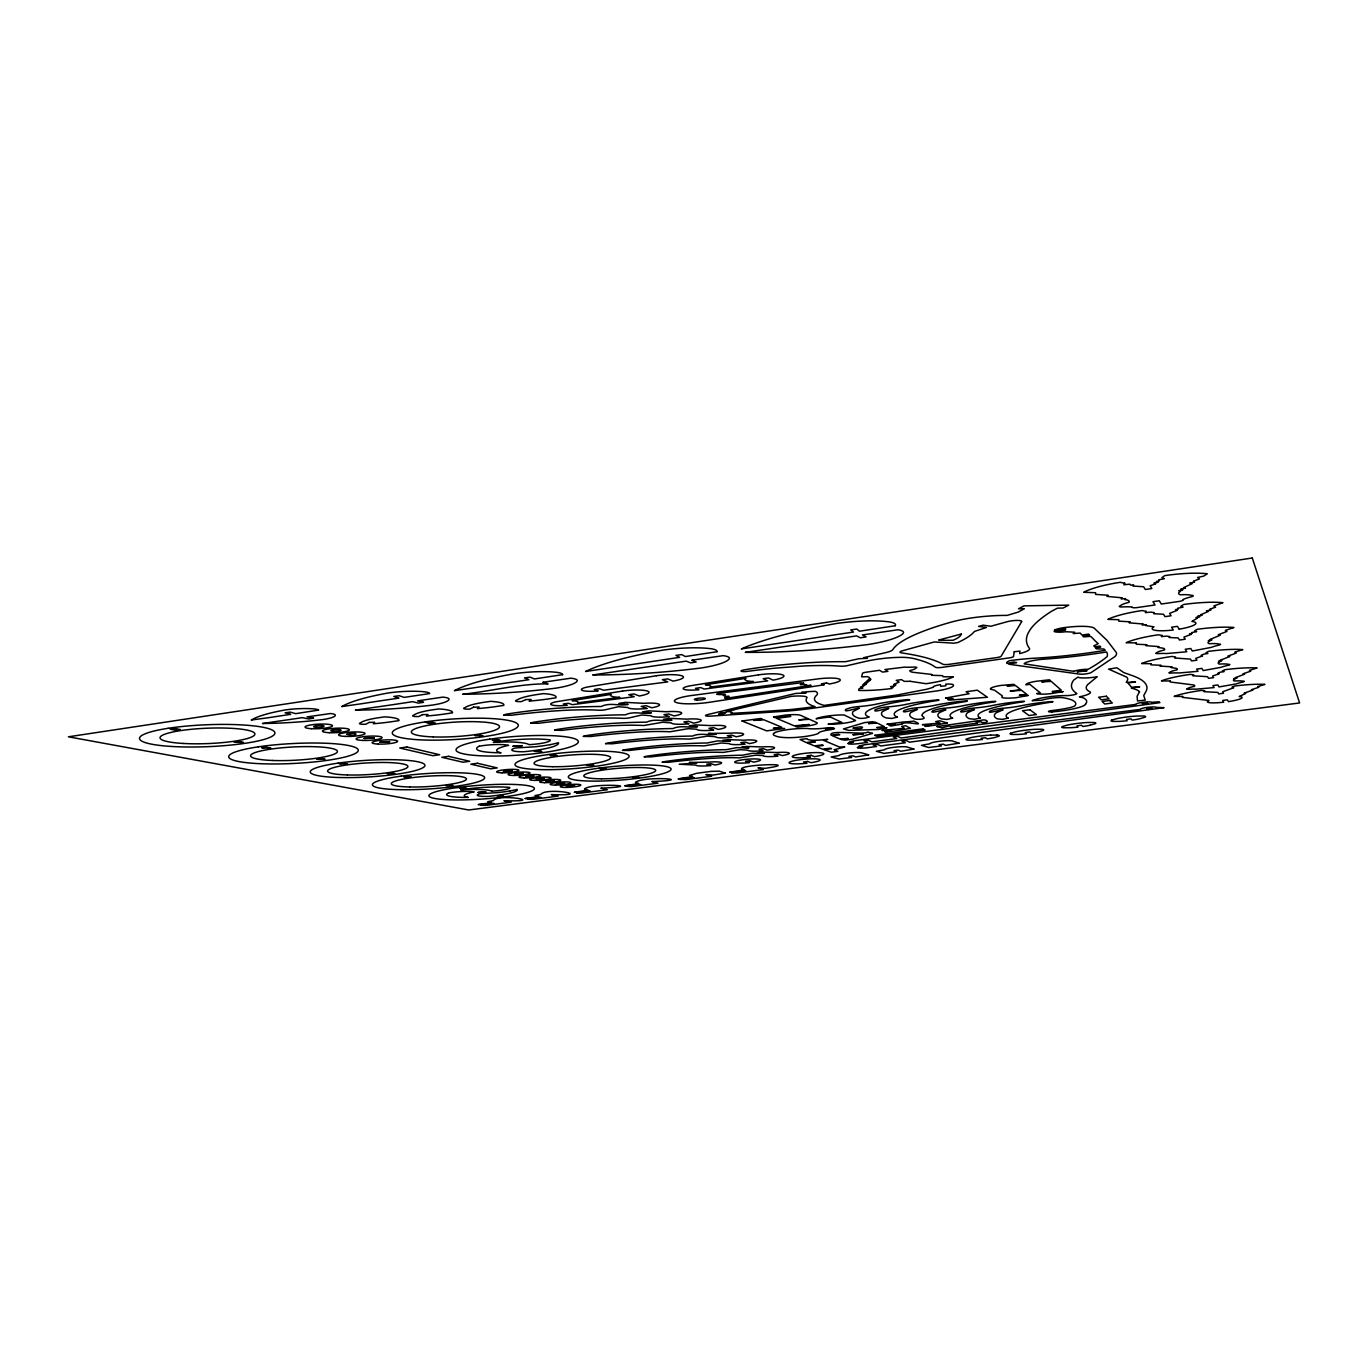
<?xml version="1.0" encoding="UTF-8"?>
<svg xmlns="http://www.w3.org/2000/svg" width="1368" height="1368" viewBox="0 0 1368 1368"><rect width="100%" height="100%" fill="white"/><g stroke="black" fill="none" stroke-linecap="round" stroke-linejoin="round"><path stroke-width="1.5" d="M1090.228 725.194L1095.358 723.655A10.978 1.522 -6.3 0 0 1093.904 722.475L1087.577 722.492A20.537 2.821 -6.3 0 0 1067.314 725.091L1062.184 726.63A10.961 1.505 -6.3 0 0 1063.774 727.793L1070.819 727.725A20.229 2.804 -6.3 0 0 1077.967 727.109L1077.061 725.827L1081.455 725.262L1082.943 726.476A20.281 2.804 -6.3 0 0 1090.245 725.194M990.637 735.095L997.033 735.061M967.108 700.895L965.534 700.929A47.316 7.268 -5.9 0 0 932.805 705.734A28.283 4.497 -5.8 0 1 916.492 707.82A9.781 1.522 -5.7 0 0 907.429 709.359A47.555 7.319 -5.9 0 0 903.991 710.591C899.973 714.301 916.184 708.675 917.415 709.394L910.866 712.471A96.444 14.723 -6.1 0 0 913.927 718.679C916.167 719.876 926.204 719.482 923.862 717.294A64.587 9.832 -6 0 1 922.22 715.173M967.125 700.912L966.082 701.493A61.406 9.354 -6 0 0 922.237 715.173M646.876 708.47L641.233 706.418L646.175 705.717L651.801 707.769A15.937 2.719 -4.4 0 0 659.034 704.178A15.937 2.719 -4.4 0 0 643.815 703.323L625.381 702.365L618.798 703.409L628.134 704.417C619.242 706.316 610.025 702.109 601.253 706.504A107.542 17.51 -4.1 0 0 505.886 714.25L503.578 715.156L511.598 715.242A121.153 19.443 -4 0 1 551.903 711.138L562.231 710.454A73.085 12.021 -4 0 1 572.098 710.043L576.184 709.924A64.57 10.653 -4 0 1 598.825 710.214A5.472 0.923 -4.2 0 0 605.887 709.633L618.336 706.709L627.895 707.512A15.937 2.719 -4.4 0 0 646.876 708.47M1179.148 629.177L1177.455 626.356L1171.538 627.194L1173.299 630.015A22.042 3.95 -7.3 0 1 1153.976 626.852L1145.392 625.467L1146.316 624.646L1142.246 624.954L1143.323 624.013L1129.181 622.833L1130.293 621.824L1118.785 621.158L1118.836 619.704L1107.875 619.379A45.999 8.499 -7.2 0 1 1141.989 610.556L1146.247 611.291L1145.375 612.642L1150.984 612.112L1154.387 612.693L1153.72 613.719L1163.518 614.249L1165.006 616.643L1171.076 615.771L1169.623 613.377L1177.267 610.299L1175.54 609.615L1178.258 609.085L1177.745 608.213L1183.098 607.17L1180.84 606.263L1183.611 604.502A46.444 8.567 -7.4 0 1 1222.941 602.689L1213.843 605.956L1215.536 607.17L1209.791 609.222L1210.885 609.974L1206.405 610.846L1208.508 611.41L1200.488 614.813L1202.147 615.241L1197.752 616.199L1199.736 616.712L1195.923 617.532L1197.633 617.977L1191.904 621.431A22.042 3.95 -7.3 0 1 1179.148 629.177M1085.542 704.281A29.395 4.361 -6.3 0 1 1051.975 711.924M448.789 792.841A35.38 4.651 -3.9 0 0 468.266 797.407A32.268 4.224 -4 0 1 474.166 791.901A16.57 2.172 -3.8 0 0 448.755 792.841M774.955 732.564A20.862 3.146 -5.2 0 1 807.274 728.477A17.168 2.616 -5.3 0 0 826.135 727.981A7.456 1.129 -5.3 0 1 833.078 727.793L825.212 728.887L834.497 728.392A7.456 1.129 -5.3 0 1 830.154 729.76A16.775 2.497 -5.3 0 0 818.526 733.299A20.691 3.095 -5.2 0 1 787.746 737.677A32.336 4.856 -5.2 0 1 776.186 736.206L774.801 735.659A32.404 4.891 -5.2 0 1 774.955 732.564M493.438 742.379A41.023 6.31 -3.9 0 1 550.158 739.883A19.306 3.01 -4 0 1 529.108 744.654A37.842 5.797 -3.8 0 0 493.438 742.379M997.05 735.061A10.756 1.488 -5.9 0 1 998.965 736.172L994.81 737.506A19.614 2.719 -5.9 0 1 987.269 738.857L985.353 737.728L981.078 738.275L982.446 739.49A19.579 2.702 -5.9 0 1 974.649 740.139L968.288 740.173A10.722 1.488 -5.9 0 1 966.218 739.096L970.852 737.626A20.093 2.77 -5.9 0 1 990.603 735.112M1051.958 711.941A5.848 0.855 -6.3 0 1 1049.786 710.847L1053.993 710.3A30.814 4.6 -6.3 0 0 1067.81 708.094A16.621 2.462 -6.3 0 0 1075.197 705.461A100.702 15.099 -6 0 0 1062.543 697.629A11.166 1.693 -6.4 0 0 1050.504 698.313A15.903 2.411 -6.4 0 0 1041.715 700.228L1032.139 700.69A22.316 3.403 -6.4 0 1 1067.314 695.611A6.857 1.06 -6.4 0 0 1074.29 694.688A6.857 1.06 -6.4 0 0 1076.667 693.388A276.627 42.254 -7.7 0 1 1073.709 680.084L1077.95 677.074A14.381 2.326 -6.6 0 0 1097.187 676.75L1087.919 684.393A116.673 17.972 -7.1 0 0 1089.971 691.798A24.624 3.779 -6.4 0 1 1079.42 696.842A55.182 8.311 -6.2 0 1 1084.55 698.535A113.356 17.049 -6 0 1 1085.422 704.281M530.699 723.125L538.428 723.279A117.528 18.348 -4.2 0 1 577.535 719.329L587.539 718.645A70.845 11.32 -4.2 0 1 597.064 718.234L601.014 718.132A62.586 10.038 -4.2 0 1 622.799 718.337A5.301 0.872 -4.4 0 0 629.656 717.79L641.849 714.985L650.997 715.738A15.441 2.548 -4.6 0 0 669.226 716.61L663.925 714.677L668.747 713.993L674.031 715.926A15.441 2.548 -4.6 0 0 681.23 712.523A15.441 2.548 -4.6 0 0 666.609 711.736L648.911 710.864L642.515 711.873L651.424 712.796C642.823 714.592 633.897 710.676 625.398 714.831A104.276 16.519 -4.2 0 0 532.99 722.355L530.767 723.022M478.338 804.606L494.276 803.529L480.51 805.171L485.606 805.444L511.136 802.178L503.92 800.725C549.833 802.076 498.089 793.115 493.352 800.605L487.709 801.716L491.762 802.589L478.407 804.538M741.593 768.765L744.551 769.825L729.623 772.202L745.953 770.988L731.179 772.732L736.942 773.005L763.395 769.586L758.026 767.79L765.122 768.337C804.504 762.609 742.414 764.284 741.593 768.765M868.919 716.969L865.431 718.08A5.592 0.872 -5.5 0 1 858.694 718.132L857.582 717.755A98.034 15.373 -5.9 0 1 853.222 711.394L859.412 708.265C857.941 707.341 842.585 713.395 845.732 709.479A48.393 7.644 -5.6 0 1 849.066 708.214A9.952 1.59 -5.5 0 1 858.181 706.64A28.814 4.685 -5.5 0 0 874.682 704.503A48.119 7.575 -5.7 0 1 907.702 699.612L909.754 699.715L908.386 700.177A62.432 9.747 -5.8 0 0 865.534 714.164A65.664 10.243 -5.8 0 0 867.62 716.336L868.919 716.969M901.871 724.082L890.859 726.015L888.926 725.245L895.373 724.39L886.874 724.219L903.154 722.03A25.325 3.848 -5.7 0 0 913.841 721.124C927.931 727.588 905.137 720.013 901.871 724.134M886.72 727.827L878.564 729.486L848.639 730.375L843.44 728.939L864.473 722.629L872.442 721.723L876.204 722.543L868.543 723.569L877.384 723.125L884.309 726.579L876.768 727.588L886.72 727.827M503.475 771.33L512.059 770.765L503.475 771.33M554.587 730.221L562.043 730.358A114.331 17.408 -4.3 0 1 600.107 726.528L609.803 725.861A68.879 10.739 -4.3 0 1 619.054 725.45L622.867 725.331A60.842 9.525 -4.3 0 1 643.918 725.502L662.539 722.27L671.329 722.885A15.014 2.411 -4.7 0 0 688.942 723.757L683.914 721.928L688.617 721.278L693.61 723.125A15.014 2.411 -4.7 0 0 700.792 719.859A15.014 2.411 -4.7 0 0 686.702 719.14L669.636 718.337L663.394 719.311L671.944 720.184C663.583 721.876 654.93 718.217 646.654 722.15A101.42 15.664 -4.3 0 0 556.861 729.486L554.673 730.119M910.079 681.298L926.05 683.709A40.527 6.96 -5.8 0 0 953.393 676.869L943.168 676.75L942.62 675.655L931.488 675.262L932.07 674.458L912.644 672.252A20.075 3.523 -5.9 0 1 909.857 670.559A16.057 2.839 -5.8 0 0 916.081 668.011L916.816 667.396L914.576 667.02A21.067 3.779 -5.9 0 1 904.522 667.139L884.942 669.533L887.9 671.346L882.548 672.098L879.556 670.303L866.525 672.15A5.523 0.975 -5.6 0 0 862.421 673.449L861.669 676.818A15.954 2.821 -5.6 0 0 866.936 676.647A19.768 3.454 -5.5 0 1 869.706 678.323L868.936 679.041L870.989 679.366L867.893 680.033L870.236 680.392L866.696 681.161L868.663 681.469L865.568 682.222L867.534 682.529L864.576 683.179L866.457 683.453L863.618 684.068L866.098 684.445L862.507 685.129L864.149 685.642L860.335 687.181L862.9 687.984L859.019 688.822L858.659 690.413A40.27 6.891 -5.7 0 0 891.782 688.48L893.184 687.249L890.534 686.668L894.775 685.864L893.766 685.265L895.937 684.855L893.903 684.393L899.084 682.102L896.211 680.358L901.426 679.622L904.282 681.367L910.079 681.298M513.017 746.278L522.319 745.68L513.068 746.21M1136.363 642.943L1136.261 644.208L1146.948 644.738L1145.871 645.645L1159.004 646.602L1157.978 647.44L1162.971 648.176A20.298 3.437 -7 0 1 1164.356 650.005A16.108 2.685 -7.1 0 0 1156.815 652.639L1155.738 653.34L1157.533 653.63A20.537 3.403 -7 0 1 1166.801 653.545L1186.791 651.766L1185.235 649.27L1190.793 648.5L1192.297 651.014L1211.313 647.372A20.947 3.454 -7.4 0 1 1219.367 645.046L1220.564 644.328L1218.837 644.003A16.245 2.702 -7.3 0 0 1209.363 643.729A20.742 3.488 -7.4 0 1 1208.474 641.831L1209.91 641.028L1208.32 640.634L1211.911 639.899L1210.064 639.454L1220.239 635.197L1218.29 634.718L1226.925 631.452L1225.369 630.391L1233.936 627.502A43.485 7.49 -7.3 0 0 1197.256 629.28L1194.606 630.836L1196.692 631.623L1191.682 632.563L1192.126 633.333L1189.562 633.811L1191.152 634.393L1183.936 637.129L1185.201 639.215L1179.507 640.019L1178.207 637.933L1169.093 637.505L1169.76 636.599L1166.613 636.103L1161.381 636.616L1162.236 635.419L1158.303 634.803A43.075 7.438 -7.1 0 0 1126.172 642.704L1136.363 642.943M562.641 674.663L534.392 678.938L530.014 677.143L524.474 677.912L528.903 679.708L454.381 690.669A142.511 25.564 -4.1 0 1 456.912 689.386A117.101 21.101 -4 0 1 460.349 687.847A142.511 25.564 -4.1 0 1 514.864 673.603A39.125 7.319 -3.8 0 1 555.1 672.167A20.896 3.933 -3.8 0 1 562.641 674.663M514.864 773.997L523.328 773.433L514.915 773.946M584.546 789.097L588.189 790.088L574.235 792.311L590.292 791.114L576.133 792.79L581.041 793.098L607.375 789.746L600.826 788.173C651.39 785.916 589.676 782.616 584.546 789.097M1014.252 651.732L1013.483 656.537A5.643 0.992 -6.4 0 1 1008.917 657.94L942.21 667.362A5.643 0.992 -6 0 1 935.507 667.293L934.361 666.49A212.98 36.919 -4.9 0 0 912.73 658.333A39.518 7.114 -5.7 0 0 904.18 657.358A33.67 6.071 -5.7 0 0 865.431 661.462L847.715 665.549A5.831 1.06 -5.5 0 1 840.191 666.165A68.537 12.175 -5.2 0 0 817.739 665.549L813.567 665.635A77.531 13.714 -5.2 0 0 803.358 666.011L776.049 668.097A128.318 22.144 -5.1 0 0 748.997 671.158L747.167 671.414A5.096 0.941 -5 0 1 741.251 671.295A5.096 0.941 -5 0 1 743.987 669.91A114.04 19.973 -5.2 0 1 845.475 661.702L858.882 658.743L867.295 658.333L863.618 657.683L885.438 652.69A17.579 3.3 -5.7 0 0 892.808 649.663A181.978 33.294 -6.8 0 1 948.434 622.902L950.093 622.423A49.368 9.542 -6.4 0 1 968.099 618.456L972.255 617.823A52.668 10.157 -6.4 0 1 1007.087 615.412L1018.1 612.146L1024.393 608.709L1018.51 608.794L1024.016 605.87L1068.75 605.135L1063.141 608.042L1057.464 608.144L1051.958 611.034A411.084 71.649 -8.5 0 0 1030.087 629.793L1028.103 633.196A411.084 71.649 -8.5 0 0 1029.386 648.278A26.043 4.668 -6.4 0 1 1019.656 653.613L1019.947 651.134L1014.252 651.732M897.322 717.123L891.714 718.456L886.105 717.909A97.316 15.082 -6 0 1 882.411 711.599L888.79 708.504C887.37 707.615 871.826 713.566 875.229 709.701A48.017 7.49 -5.8 0 1 878.632 708.453A9.884 1.556 -5.6 0 1 887.712 706.897A28.574 4.6 -5.7 0 0 904.145 704.776A47.76 7.438 -5.8 0 1 937.063 699.937L939.064 700.04L937.661 700.484A61.97 9.576 -5.9 0 0 894.262 714.352A65.185 10.055 -5.9 0 0 896.108 716.507L897.322 717.123M525.671 776.528L534.016 775.964L525.722 776.46M1151.104 663.719L1150.95 664.848L1160.936 665.258L1159.893 666.062L1172.154 666.849L1171.162 667.601L1175.813 668.234A19.101 3.027 -6.9 0 1 1177.044 669.841A15.151 2.377 -7 0 0 1169.879 672.201L1168.853 672.834L1170.512 673.09A19.34 3.01 -6.9 0 1 1179.216 672.971L1198.026 671.312L1196.641 669.089L1201.856 668.388L1203.207 670.594L1221.145 667.293A19.716 3.044 -7.2 0 1 1228.755 665.19L1229.883 664.54L1228.276 664.267A15.27 2.394 -7.2 0 0 1219.401 664.079A19.494 3.078 -7.3 0 1 1218.631 662.403L1220 661.667L1218.512 661.342L1221.898 660.676L1220.188 660.282L1229.815 656.486L1228.002 656.059L1236.159 653.135L1234.74 652.211L1242.811 649.612A40.835 6.583 -7.2 0 0 1208.474 651.373L1205.96 652.758L1207.893 653.442L1203.173 654.297L1201.155 655.409L1202.626 655.905L1195.786 658.35L1196.915 660.197L1191.562 660.932L1190.417 659.102L1174.719 658.008L1175.557 656.965L1171.897 656.435A40.476 6.532 -7.1 0 0 1141.579 663.566L1151.104 663.719M913.91 749.083L900.708 751.271L898.212 750.109L894.056 750.656L896.587 751.801L883.95 753.358L876.341 751.271L884.532 749.801A11.816 1.624 -5.6 0 1 893.475 747.356A11.816 1.624 -5.6 0 1 906.727 746.911L913.91 749.083M803.529 683.162L803.546 683.624A8.892 1.556 -5.2 0 1 800.212 684.496L800.844 684.718A11.44 1.984 -5.2 0 1 805.017 684.53A18.468 3.232 -5.4 0 0 806.761 684.923A7.438 1.3 -5.2 0 1 805.29 685.676L806.145 685.83A13.663 2.36 -5.3 0 1 811.07 685.351L725.861 698.364A6.755 1.163 -4.9 0 1 724.561 698.056A25.53 4.378 -4.7 0 0 725.16 697.423A11.474 1.966 -4.9 0 1 729.144 696.586L728.853 696.209A6.019 1.043 -4.9 0 1 724.954 696.244A25.53 4.378 -4.7 0 0 723.262 695.371A16.296 2.804 -4.9 0 1 725.433 694.602L724.459 694.346A10.79 1.881 -4.8 0 1 719.448 694.602A25.53 4.378 -4.7 0 0 716.678 694.328A17.134 2.975 -4.9 0 1 718.234 693.371L800.434 682.854A9.422 1.642 -5.2 0 1 803.529 683.162M725.331 773.074L713.155 775.058L705.888 774.562L711.651 776.272L686.035 779.589L679.759 779.384L694.328 777.657L678.083 778.871L692.687 776.545L689.523 775.468L696.705 773.296L710.915 771.381L719.226 771.159L725.331 773.125M346.737 734.394C358.536 737.266 359.51 730.649 346.737 734.394M583.384 736.411L590.566 736.531A111.287 16.553 -4.4 0 1 627.638 732.803L637.061 732.171A67.015 10.192 -4.4 0 1 646.021 731.76L649.732 731.641A59.183 9.029 -4.4 0 1 670.046 731.777L688.292 728.665L696.722 729.229A14.603 2.291 -4.8 0 0 713.686 730.033L708.966 728.289L713.566 727.673L718.251 729.4A14.603 2.291 -4.8 0 0 725.433 726.288A14.603 2.291 -4.8 0 0 711.873 725.621L695.457 724.903L689.335 725.827L697.543 726.647C689.404 728.255 681.007 724.835 672.953 728.563A98.684 14.877 -4.4 0 0 585.641 735.71L583.384 736.411M536.205 778.99L544.447 778.426L536.341 778.871M742.003 720.987L766.678 730.871L784.685 728.477L773.313 728.323L781.709 727.178L763.908 719.824L753.768 720.389L762.404 719.209L760.642 718.508L742.003 720.987M525.158 798.536L541.181 797.476L527.227 799.117L532.22 799.408L558.144 796.108L551.253 794.603C596.91 796.056 546.106 786.72 540.788 794.449L535.008 795.577L538.855 796.484L525.244 798.467M937.08 726.613L942.056 727.81L949.306 725.895L950.709 726.682L977.521 723.142L976.205 722.338L980.822 721.723L982.139 722.543C991.116 723.245 986.653 718.491 981.147 720.303L937.148 726.545M1170.375 680.99L1170.187 681.999L1193.358 684.923A18.075 2.702 -6.9 0 1 1194.435 686.36A14.347 2.12 -7 0 0 1187.578 688.514L1186.569 689.079L1188.125 689.318A18.314 2.685 -6.9 0 1 1196.316 689.164L1214.1 687.591L1212.903 685.607L1217.845 684.958L1219.008 686.941L1236.176 683.932A18.656 2.719 -7.2 0 1 1243.29 681.982L1244.35 681.332L1242.879 681.161A14.449 2.138 -7.1 0 0 1234.534 681.007A18.434 2.736 -7.2 0 1 1233.885 679.52L1235.201 678.87L1233.816 678.579L1237.031 677.964L1235.441 677.622L1244.658 674.185L1242.965 673.808L1250.762 671.158L1249.463 670.354L1257.158 667.994A38.578 5.848 -7.1 0 0 1224.839 669.721L1222.428 670.953L1224.189 671.551L1219.726 672.338L1217.794 673.347L1219.145 673.791L1212.612 675.997L1213.57 677.639L1208.508 678.323L1207.516 676.681L1192.845 675.792L1193.683 674.834L1190.28 674.39A38.253 5.814 -7 0 0 1161.449 680.888L1170.375 680.99M546.071 781.282L554.211 780.735L546.208 781.179M364.144 738.464L374.182 737.985L364.144 738.464M1065.586 629.058L1065.33 630.221L1054.13 631.4A11.543 2.138 -6.8 0 0 1065.757 631.76A67.203 12.141 -6.5 0 1 1074.684 632.273L1073.23 633.555L1080.173 633.076L1081.951 635.06L1088.671 634.085L1089.526 635.06L1082.806 636.034L1083.593 636.889L1090.621 636.359A679.981 116.537 -3.4 0 1 1094.879 640.617L1098.196 643.644L1093.802 645.867L1094.691 646.842L1099.975 646.106L1100.761 647.013L1095.494 647.748L1096.469 648.859L1103.942 648.996L1105.258 650.296A118.588 21.734 -6.8 0 1 1035.285 658.162A53.968 9.166 -6.4 0 0 1009.755 660.659A20.298 3.523 -6.4 0 0 1007.002 663.463L1013.842 662.026L1016.595 662.574L1008.78 664.215L1079.694 674.15A6.532 1.06 -6.6 0 0 1085.901 673.894A6.532 1.06 -6.6 0 0 1091.083 672.594L1114.852 656.64A79.002 13.56 -6.5 0 0 1115.741 651.766L1106.9 640.224L1093.973 627.98A27.651 5.096 -6.8 0 0 1062.184 627.929A11.543 2.138 -6.8 0 0 1054.369 630.255L1065.586 629.058M605.545 743.679L612.454 743.782A108.123 15.646 -4.5 0 1 648.483 740.173L657.615 739.541A65.066 9.627 -4.5 0 1 666.284 739.148L669.858 739.028A57.473 8.533 -4.5 0 1 689.472 739.113L707.273 736.121L715.396 736.719A14.176 2.155 -4.9 0 0 731.709 737.369L727.263 735.727L731.743 735.129L736.172 736.771A14.176 2.155 -4.9 0 0 743.269 733.795A14.176 2.155 -4.9 0 0 730.221 733.197L708.453 733.436L716.319 734.188C708.419 735.727 700.279 732.53 692.464 736.069A95.845 14.056 -4.5 0 0 607.768 743.012L605.631 743.594M872.476 733.385L852.11 739.318L844.979 740.139L840.892 739.438L848.177 738.481L839.696 738.908L832.36 735.727L839.747 734.736L838.516 734.206L831.111 735.18C827.691 729.315 865.876 735.351 867.517 731.983L872.476 733.385M556.537 783.727L564.574 783.197L556.537 783.727M1182.602 696.449L1182.38 697.355L1209.004 700.467A17.476 2.445 -7 0 0 1223.727 702.212L1222.667 700.45L1227.352 699.835L1228.396 701.613A17.476 2.445 -7 0 0 1239.151 696.534L1245.701 693.439L1244.213 693.149L1253.02 690.002L1251.429 689.694L1258.851 687.266L1257.637 686.548L1264.973 684.393A36.594 5.25 -7.1 0 0 1234.415 686.069L1232.089 687.198L1233.748 687.728L1222.667 691.78L1223.539 693.251L1218.734 693.901L1217.845 692.413L1204.011 691.678L1204.832 690.806L1201.634 690.413A36.303 5.215 -6.9 0 0 1174.189 696.398L1182.602 696.449M945.579 698.039L953.154 698.689L947.648 699.441L949.7 700.108L987.422 697.27L977.299 690.19L966.133 691.729L969.108 693.73L945.579 698.039M379.979 742.174L389.846 741.695L380.03 742.089M773.587 716.986L775.211 717.773L789.319 715.84L790.772 716.473L776.682 718.405L794.141 725.809L809.206 724.544L795.526 726.391L797.134 727.058L809.069 725.741A13.783 2.12 -5.2 0 0 816.867 722.612L809.463 719.294L798.758 719.961L808.095 718.679L800.451 715.276A14.159 2.257 -5.2 0 0 784.753 715.19L773.587 716.986M566.609 786.087L574.543 785.557L566.609 786.087M635.521 782.479L638.924 783.522L624.663 785.779L640.805 784.582L626.459 786.292L631.246 786.617L658.008 783.197L651.835 781.556C700.946 779.64 642.191 775.639 635.521 782.479M959.071 743.149L945.579 745.372L943.304 744.175L939.098 744.722L941.406 745.919L928.615 747.492L921.399 745.321L929.778 743.833A11.936 1.642 -5.8 0 1 939.064 741.336A11.936 1.642 -5.8 0 1 952.299 740.909L959.053 743.2M952.573 718.149L946.913 719.448L941.611 718.918A95.743 14.432 -6.2 0 1 939.166 712.762L945.869 709.718C944.758 708.983 928.342 714.592 932.583 710.898A47.213 7.182 -6 0 1 936.071 709.684A9.696 1.488 -5.9 0 1 945.117 708.179A28.061 4.412 -5.9 0 0 961.345 706.093A46.957 7.131 -6.1 0 1 993.938 701.339L995.853 701.442L994.433 701.887A60.961 9.166 -6.1 0 0 950.11 715.447A64.125 9.627 -6.2 0 0 951.512 717.55L952.573 718.149M622.508 750.399L629.194 750.485A105.302 14.86 -4.6 0 1 664.267 746.996L673.141 746.381A63.338 9.131 -4.6 0 1 681.572 745.97L685.043 745.851A55.934 8.088 -4.6 0 1 704.024 745.902L721.432 743.012L729.281 743.576A13.783 2.035 -4.9 0 0 745.064 744.158L740.823 742.619L745.184 742.037L749.408 743.576A13.783 2.035 -4.9 0 0 756.418 740.738A13.783 2.035 -4.9 0 0 743.799 740.191L727.776 739.643L722.68 740.464L730.273 741.165L717.379 740.926L707.085 742.995A93.315 13.338 -4.6 0 0 624.697 749.767L622.508 750.399M882.189 730.426L891.047 730.888L884.737 731.726L885.626 732.154L901.478 730.05A24.145 3.505 -5.7 0 1 910.387 728.375L905.736 725.741L901.666 726.391L904.334 728.255L882.24 730.375M644.242 756.863L650.689 756.914A102.412 14.073 -4.7 0 1 684.804 753.546L693.422 752.93A61.56 8.636 -4.7 0 1 701.579 752.537L704.93 752.417A54.378 7.661 -4.7 0 1 723.279 752.417L740.276 749.664L747.834 750.177A13.406 1.932 -5 0 0 763.053 750.69L759.035 749.236L763.293 748.672L767.277 750.143A13.406 1.932 -5 0 0 774.237 747.424A13.406 1.932 -5 0 0 762.061 746.928L746.62 746.432L741.644 747.236L748.946 747.886L736.497 747.663L726.425 749.664A90.733 12.62 -4.7 0 0 646.397 756.247L644.328 756.778M980.309 717.961L974.615 719.26L969.433 718.713A95.213 14.193 -6.4 0 1 967.604 712.608L974.495 709.599C973.144 708.829 957.258 714.438 961.294 710.761A46.922 7.062 -6.1 0 1 964.85 709.564A9.644 1.471 -6 0 1 973.896 708.06A27.89 4.326 -6 0 0 990.056 705.991A46.683 7.011 -6.2 0 1 1022.563 701.288L1024.444 701.391L1022.99 701.818A60.62 9.012 -6.3 0 0 978.12 715.276A63.749 9.473 -6.3 0 0 979.317 717.362L980.309 717.961M947.169 722.92L946.365 723.176A24.367 3.54 -5.9 0 0 937.285 724.869L925.52 726.425L924.7 725.981L931.095 725.143L922.34 724.647L940.09 723.039L935.712 721.569L939.833 720.816L947.152 722.954M961.362 634.034L961.003 634.872A57.49 11.03 -5.9 0 1 953.205 640.207A37.432 7.165 -6.3 0 1 942.757 640.224L938.687 640.036L961.362 634.034M662.3 762.232L668.559 762.284A100.035 13.441 -4.8 0 1 701.852 758.984L710.266 758.385A60.106 8.242 -4.8 0 1 718.2 757.992L721.466 757.872A53.078 7.302 -4.8 0 1 739.284 757.855L755.94 755.17L763.241 755.581A13.082 1.83 -5.1 0 0 778.016 756.128L774.185 754.743L778.341 754.196L782.154 755.581A13.082 1.83 -5.1 0 0 789.045 752.981A13.082 1.83 -5.1 0 0 777.246 752.537L762.284 752.075L757.41 752.862L764.456 753.46L752.366 753.289L742.482 755.204A88.595 12.038 -4.8 0 0 664.421 761.634L662.3 762.232M1139.476 691.78L1137.099 696.295L1137.509 700.98L1145.238 700.091L1143.734 695.543L1145.871 691.661A268.641 41.553 -5.6 0 0 1132.191 675.57L1123.795 672.594L1116.921 667.806L1108.559 669.106L1126.702 677.143A90.596 14.364 -6.3 0 1 1127.112 680.871L1126.257 682.393L1135.474 681.948L1127.83 682.991L1131.575 687.215L1139.715 686.907L1131.285 688.036L1134.26 688.976A86.492 13.047 -6.3 0 1 1139.476 691.78M1028.035 695.44L1016.612 697.629A14.364 2.257 -6.2 0 1 1002.009 697.458A8.824 1.385 -6.2 0 1 1002.094 696.859A32.524 5.13 -6 0 0 1002.265 695.833L994.656 690.276A33.037 5.301 -6 0 0 992.074 689.575A9.063 1.471 -6.2 0 1 990.569 689.164A14.774 2.394 -6.2 0 1 1000.521 685.488L1013.859 684.342L1014.646 684.872L1007.07 685.915L1015.586 685.59L1020.733 689.626L1010.165 691.079L1021.64 690.344L1026.633 694.243L1019.28 695.235L1028.035 695.44M717.003 651.715L685.385 656.537L681.691 654.588L675.929 655.392L679.639 657.341L585.572 671.517A165.511 30.387 -4.9 0 1 590.053 669.431A136.407 25.223 -4.8 0 1 594.618 667.533A165.99 30.472 -4.9 0 1 663.087 650.091A45.828 8.875 -4.6 0 1 709.65 648.552A24.504 4.788 -4.7 0 1 717.003 651.715M1008.113 718.097L1002.385 719.38L997.357 718.85A94.58 13.902 -6.5 0 1 996.126 712.796L1003.171 709.821C1002.009 709.051 985.678 714.609 990.09 710.984A46.597 6.925 -6.2 0 1 993.698 709.77A9.576 1.436 -6.1 0 1 1002.727 708.282A27.685 4.241 -6.2 0 0 1018.801 706.247A46.375 6.874 -6.3 0 1 1051.188 701.579L1053.018 701.647L1051.564 702.109A60.209 8.841 -6.4 0 0 1006.215 715.447A63.338 9.285 -6.4 0 0 1007.19 717.499L1008.113 718.097M834.309 749.698L837.9 751.357L831.385 752.212L823.844 749.681L831.539 748.672L830.342 748.193L822.647 749.202L815.773 746.415L823.262 745.44L822.031 744.927L814.524 745.919L807.462 743.063L815.362 742.02L814.097 741.507L806.197 742.55L800.058 739.524L806.915 738.617C809.206 742.927 838.481 737.147 823.536 740.327L839.2 746.928L844.74 747.048L834.309 749.698M1124.735 583.213L1123.88 584.769L1129.9 584.17L1130.566 585.179L1133.627 584.871L1132.96 586.051L1143.597 586.735L1145.324 589.505L1151.839 588.531L1150.146 585.76L1155.669 583.88L1153.925 583.144L1158.234 582.272L1156.336 581.468L1159.243 580.887L1158.662 579.861L1164.39 578.698L1161.894 577.621L1164.801 575.603A49.915 9.935 -7.6 0 1 1207.277 573.79L1203.772 576.082L1197.564 577.501L1199.462 578.903L1193.341 581.246L1194.555 582.135L1189.75 583.093L1192.058 583.76L1183.559 587.624L1185.389 588.137L1180.669 589.198L1182.841 589.813L1178.754 590.737L1180.635 591.25L1179.062 592.293A23.752 4.6 -7.7 0 0 1180.259 594.789A18.553 3.557 -7.5 0 1 1191.237 595.285A5.079 0.975 -7.6 0 1 1191.938 596.653A23.923 4.531 -7.6 0 0 1182.875 599.577A5.404 1.026 -7.5 0 1 1179.746 601.339L1161.295 604.04L1159.277 600.757L1152.967 601.681L1155.02 604.964L1136.705 607.649A5.335 1.026 -7.3 0 1 1132.157 606.999A23.393 4.463 -7.1 0 0 1121.452 606.982A4.993 0.958 -7.2 0 1 1120.512 605.665A18.383 3.54 -7.3 0 1 1128.925 602.347A23.188 4.514 -7.1 0 0 1127.112 599.954L1124.65 599.526L1125.608 598.586L1121.23 598.928L1122.324 597.833L1106.986 596.397L1108.131 595.234L1095.631 594.396L1095.597 592.72L1083.713 592.276A49.385 9.85 -7.3 0 1 1120.084 582.323L1124.735 583.213M1062.919 691.678L1050.949 693.627A14.449 2.257 -6.4 0 1 1036.653 693.525L1040.449 693.012L1029.813 684.325L1025.915 684.872A14.86 2.394 -6.4 0 1 1036.294 681.264L1049.376 679.811L1050.402 680.648L1041.646 681.845L1051.257 681.401L1061.277 690.19L1052.18 691.421L1053.001 692.122L1062.919 691.678M1021.64 621.671L1001.12 656.264A5.66 1.009 -6.3 0 1 996.605 657.615L949.546 664.284A5.694 1.009 -6.1 0 1 942.86 664.232A242.991 41.946 -4.8 0 0 901.649 652.895A8.311 1.539 -5.9 0 1 903.41 650.518L934.241 641.968L939.765 642.293A607.546 91.177 -4.1 0 1 953.462 643.199L957.583 642.652A162.501 31.772 -5.4 0 0 974.426 631.452L986.431 627.467L978.565 626.407L983.096 625.176L990.894 626.236L1007.327 621.671A8.926 1.727 -6.5 0 1 1017.193 620.422A8.926 1.727 -6.5 0 1 1021.64 621.671M868.663 754.845L855.701 756.949L852.999 755.82L848.912 756.35L851.648 757.479L839.165 759.018L831.145 757L839.165 755.546A11.731 1.607 -5.4 0 1 847.784 753.152A11.731 1.607 -5.4 0 1 861.071 752.708L868.663 754.845M478.082 792.448L486.067 791.969L478.167 792.397M899.973 694.465L899.87 694.619A1020.391 271.497 -4.2 0 1 877.333 697.8L824.254 705.392A104.19 17.288 -5.8 0 1 816.457 695.406A52.343 8.875 -5.1 0 0 815.533 691.353A19.238 3.249 -5.3 0 0 801.631 692.396L806.094 693.046L795.817 693.405L707.153 714.712A6.259 1.026 -4.8 0 0 705.803 715.857A6.259 1.026 -4.8 0 0 710.813 716.131L787.062 711.104A74.966 12.603 -5.2 0 0 811.925 708.367L937.49 690.823A24.214 4.019 -5.9 0 0 952.778 684.496A10.055 1.676 -5.9 0 0 945.767 684.137L945.921 685.761L940.705 686.308L940.517 684.667A10.055 1.676 -5.9 0 0 933.369 687.198A61.594 10.431 -5.7 0 1 926.649 689.25L899.973 694.465M848.074 743.44L848.057 743.474A7.934 1.129 -5.4 0 0 858.488 743.611L867.568 742.414L864.012 740.806L868.321 740.242L871.861 741.849L896.724 738.566L893.338 736.942L897.699 736.377L901.05 738.002L1159.876 702.656L1159.072 701.767L1151.668 702.314A7.934 1.146 -6.7 0 0 1142.913 702.297A7.934 1.146 -6.7 0 0 1136.021 704.383L856.556 740.43A8.841 1.265 -5.4 0 0 850.674 741.73L849.049 742.482L853.461 742.174L848.074 743.44M857.497 747.526L857.462 747.561A7.798 1.094 -5.4 0 0 867.688 747.68L876.631 746.5L873.194 744.962L877.435 744.397L880.838 745.953L905.308 742.756L902.042 741.182L906.317 740.618L909.566 742.191L1164.065 707.666L1156.011 707.359A7.798 1.111 -6.7 0 0 1147.427 707.359A7.798 1.111 -6.7 0 0 1140.638 709.359L865.893 744.602A8.687 1.214 -5.5 0 0 860.079 745.868L858.471 746.586L862.798 746.295L857.497 747.526M853.204 728.101C863.105 730.7 867.928 724.407 853.204 728.101M853.102 734.736L863.122 734L853.102 734.736M369.155 722.407L365.803 724.253A6.19 1.043 -3 0 1 360.212 723.997A6.19 1.043 -3 0 1 360.519 722.903A36.987 6.207 -3.2 0 1 380.595 717.448L384.511 716.866A29.361 4.942 -3.1 0 1 398.96 720.628L395.113 721.192A57.097 9.815 -3 0 1 373.327 723.74L374.627 722.253L369.155 722.407M895.185 625.757L859.497 631.212L856.83 629.041L850.759 629.896L853.461 632.05L741.319 648.928A188.476 35.038 -5.9 0 1 747.253 646.414A154.875 29.104 -5.7 0 1 753.152 644.157A188.476 35.038 -5.9 0 1 836.891 623.415A52.258 10.363 -5.6 0 1 888.79 621.841A27.993 5.592 -5.7 0 1 895.185 625.757M422.507 714.626L418.882 716.524A6.224 1.06 -3.3 0 1 413.358 716.251A6.224 1.06 -3.3 0 1 413.837 715.122A37.141 6.344 -3.4 0 1 434.682 709.53L438.649 708.949A29.48 5.062 -3.3 0 1 452.449 712.848L448.533 713.429A57.319 10.055 -3.2 0 1 426.457 716.011L427.979 714.489L422.507 714.626M473.636 707.171L469.737 709.12A6.259 1.094 -3.5 0 1 464.282 708.829A6.259 1.094 -3.5 0 1 464.932 707.666A37.312 6.481 -3.7 0 1 486.512 701.938L490.548 701.356A29.617 5.164 -3.5 0 1 503.715 705.409L499.73 705.991A57.576 10.26 -3.5 0 1 477.364 708.607L479.108 707.034L473.636 707.171M525.654 699.595L521.482 701.596A6.276 1.111 -3.8 0 1 516.095 701.288A6.276 1.111 -3.8 0 1 516.899 700.091A37.517 6.618 -3.9 0 1 539.249 694.226L543.37 693.627A29.754 5.267 -3.8 0 1 555.853 697.834L551.8 698.415A57.883 10.482 -3.8 0 1 529.142 701.083L531.109 699.458L525.654 699.595M251.387 719.995L269.393 717.584A387.657 57.559 -3.8 0 1 290.683 714.37L285.074 712.831L290.221 712.112L295.744 713.651L318.693 710.077A13.817 2.411 -2.7 0 0 312.639 708.795A25.941 4.48 -2.6 0 0 285.827 709.855A95.743 16.211 -2.9 0 0 254.038 718.542L251.387 719.995M720.833 712.762L718.593 714.233L723.45 714.062L725.707 712.591L720.833 712.762M341.88 706.555L361.614 703.733A471.037 69.358 -4.3 0 1 398.909 698.125L393.813 696.466L399.148 695.731L404.193 697.389L429.723 693.559A17.425 3.163 -3.1 0 0 422.592 691.609A32.678 5.882 -3.1 0 0 388.803 692.892A119.751 20.913 -3.4 0 0 346.241 704.281L343.71 705.512A119.751 20.913 -3.4 0 0 341.88 706.555M1010.61 733.248L1010.422 733.351A10.824 1.488 -6.1 0 0 1012.235 734.479L1018.596 734.445A19.768 2.736 -6.1 0 0 1026.428 733.778L1025.282 732.547L1029.608 731.983L1031.318 733.163A19.819 2.753 -6.1 0 0 1039.047 731.777L1043.322 730.409A10.858 1.505 -6.1 0 0 1041.646 729.264L1035.268 729.281A20.281 2.787 -6.1 0 0 1015.312 731.863L1010.61 733.248M1111.808 720.098L1111.568 720.218A11.081 1.522 -6.5 0 0 1112.954 721.415L1119.212 721.398A20.229 2.804 -6.5 0 0 1127.146 720.731L1126.48 719.414L1130.943 718.833L1132.191 720.098A20.52 2.839 -6.5 0 0 1139.664 718.798L1145.016 717.225A11.115 1.539 -6.5 0 0 1143.785 715.994L1136.757 716.045A20.879 2.873 -6.5 0 0 1116.904 718.645L1111.808 720.098M1079.523 670.918L1077.163 671.962L1087.098 670.679L1079.523 670.918M747.133 652.091L745.269 652.365A214.742 45.777 -5.6 0 0 755.991 652.348A171.496 35.842 -5.5 0 0 765.806 652.211A214.742 45.777 -5.6 0 0 867.568 644.584A51.71 10.157 -5.6 0 0 902.897 633.692A27.411 5.369 -5.8 0 0 898.024 629.759L862.421 634.957L866.132 636.889L860.335 637.813L856.607 635.881L747.133 652.091M733.932 709.753L726.032 711.616A9.234 1.505 -4.8 0 1 730.888 713.395A593.763 129.55 -5.6 0 0 791.2 709.479A184.184 32.849 -5.1 0 0 815.071 706.64A115.938 19.22 -5.8 0 1 807.069 697.543A15.527 2.599 -5.2 0 0 791.388 696.329L733.932 709.753M696.603 763.019L679.229 764.233L695.885 765.054A12.91 1.796 -4.8 0 0 710.915 765.533L706.726 764.216L710.779 763.686L714.951 765.003A12.91 1.796 -4.8 0 0 721.21 762.472A12.91 1.796 -4.8 0 0 708.812 762.13L689.352 762.472L696.603 763.019M550.056 744.654L546.687 745.252A38.218 5.951 -3.9 0 1 535.418 746.74L515.257 747.988A18.878 2.873 -4 0 0 523.431 751.75A41.023 6.31 -3.9 0 0 558.383 742.687A38.218 5.951 -3.9 0 1 550.056 744.654M510.076 790.909L507.22 791.371A32.9 4.378 -3.9 0 1 497.576 792.602L480.151 793.731A16.296 2.12 -4 0 0 487.658 796.415A35.38 4.651 -3.9 0 0 517.121 789.37A32.9 4.378 -3.9 0 1 510.076 790.909M656.366 675.741L590.053 686.582A14.142 2.548 -4.2 0 0 581.999 690.259A14.142 2.548 -4.2 0 0 598.209 690.891L594.311 689.472L599.526 688.72L603.596 690.207L667.755 681.897L662.369 679.674L667.704 678.904L673.056 681.127A19.99 3.659 -4.5 0 0 681.538 675.706A19.99 3.659 -4.5 0 0 656.366 675.741M826.494 682.991L821.484 683.795L824.34 684.769L708.299 702.451A25.53 4.378 -4.7 0 1 675.895 702.382A25.53 4.378 -4.7 0 1 691.233 695.543L816.764 679.058A18.468 3.232 -5.4 0 1 839.148 679.007A18.468 3.232 -5.4 0 1 829.418 683.983L826.494 682.991M313.494 718.2L308.758 718.969L302.243 717.636A663.053 136.39 0 0 1 281.056 720.782L262.468 723.518L272.933 723.313A102.053 18.041 -2.5 0 0 323.566 719.465A25.599 4.395 -2.7 0 0 335.245 714.934A13.56 2.326 -2.8 0 0 330.492 713.532L307.082 716.883L313.494 718.2M543.079 682.273L548.072 683.897C519.943 683.504 491.129 691.25 462.692 694.226L464.573 694.226A157.354 30.763 -3.6 0 0 470.968 694.14A126.489 24.35 -3.5 0 0 478.714 693.986A157.354 30.763 -3.6 0 0 555.699 688.172A38.68 7.148 -3.8 0 0 577.245 680.717A20.486 3.796 -3.9 0 0 570.901 678.186L543.079 682.273M423.464 702.314L418.522 703.118L412.555 701.664A957.822 225.84 0.9 0 1 375.567 707.171L355.389 710.129L356.774 710.112A129.823 24.128 -2.9 0 0 362.195 710.026L368.744 709.872A129.823 24.128 -2.9 0 0 432.767 705.033A32.233 5.746 -3.2 0 0 449.012 699.082A17.066 3.044 -3.3 0 0 442.89 697.116L417.565 700.878L423.464 702.314M692.824 660.077L691.661 660.265L696.175 662.009L690.703 662.881L686.172 661.137L592.703 674.971A185.569 38.082 -4.4 0 0 602.399 674.903A149.197 30.062 -4.4 0 0 611.274 674.749A186.185 38.218 -4.4 0 0 701.22 667.977A45.298 8.67 -4.6 0 0 729.195 658.846A23.991 4.583 -4.7 0 0 723.227 655.648L692.824 660.077M622.56 691.062L558.896 701.339A13.697 2.377 -4 0 0 551.372 704.776A13.697 2.377 -4 0 0 567.207 705.307L563.291 704.007L568.318 703.289L572.405 704.657L634.222 696.722L628.767 694.688L633.897 693.952L639.318 695.987A19.34 3.42 -4.3 0 0 647.081 690.943A19.34 3.42 -4.3 0 0 622.56 691.062M610.846 694.414L572.046 700.655A13.697 2.377 -4 0 1 577.672 702.827L619.909 697.389A19.34 3.42 -4.3 0 1 610.863 694.397M758.505 674.851L692.242 685.488A13.8 2.445 -4.7 0 0 683.572 689.079A13.8 2.445 -4.7 0 0 698.86 689.711L695.508 688.309L700.707 687.574L704.178 689.027L767.722 680.888L763.173 678.716L768.491 677.947L772.988 680.135A19.528 3.505 -5.1 0 0 782.53 674.834A19.528 3.505 -5.1 0 0 758.505 674.851M745.765 678.34L705.375 684.804A13.8 2.445 -4.7 0 1 710.043 687.112L753.46 681.538A19.528 3.505 -5.1 0 1 745.765 678.34M168.093 728.306L166.896 728.494A67.716 10.978 -2.3 0 0 150.89 744.038A67.716 10.978 -2.3 0 0 241.76 743.782L246.343 743.115A67.716 10.978 -2.3 0 0 263.682 727.4A67.716 10.978 -2.3 0 0 171.735 727.776L168.093 728.306M1252.301 558.007L68.4 736.805L468.762 809.993L1299.6 702.964L1252.301 558.007M175.018 728.443L170.179 729.161L175.446 730.238L180.268 729.52L175.018 728.443M258.227 746.86L257.047 747.031A64.895 9.969 -2.9 0 0 238.1 761.395A64.895 9.969 -2.9 0 0 324.267 760.762L328.782 760.129A64.895 9.969 -2.9 0 0 348.977 745.611A64.895 9.969 -2.9 0 0 261.801 746.347L258.227 746.86M425.311 721.894L424.114 722.065A63.065 10.311 -3.5 0 0 399.08 737.198A63.065 10.311 -3.5 0 0 480.715 737.096L485.281 736.446A63.065 10.311 -3.5 0 0 511.581 721.158A63.065 10.311 -3.5 0 0 428.936 721.364L425.311 721.894M238.733 741.559L234.099 742.226L243.436 742.516L238.733 741.559M431.399 722.03L426.594 722.731L430.561 723.775L435.366 723.091L431.399 722.03M266.281 747.219L261.75 747.869L270.779 748.142L266.281 747.219M489.761 739.148L488.581 739.318A61.252 9.422 -3.9 0 0 461.786 753.443A61.252 9.422 -3.9 0 0 540.138 752.999L544.652 752.383A61.252 9.422 -3.9 0 0 572.645 738.104A61.252 9.422 -3.9 0 0 493.335 738.652L489.761 739.148M338.17 763.122L337.092 763.276A57.456 8.362 -3.3 0 0 317.513 775.553A57.456 8.362 -3.3 0 0 393.043 774.698L397.13 774.151A57.456 8.362 -3.3 0 0 417.719 761.737A57.456 8.362 -3.3 0 0 341.384 762.677L338.17 763.122M479.518 734.907L474.918 735.556L483.092 735.864L479.518 734.907M321.001 758.488L316.641 759.086L325.054 759.308L321.001 758.488M406.86 747.014L399.73 748.005L432.733 755.7L439.658 754.726L406.86 747.014M496.789 739.524L492.258 740.156L500.226 740.447L496.789 739.524M343.813 763.173L339.538 763.771L347.711 763.977L343.813 763.173M547.867 754.589L546.738 754.76A57.234 8.311 -4.2 0 0 519.635 767.465A57.234 8.311 -4.2 0 0 592.036 766.764L596.311 766.2A57.234 8.311 -4.2 0 0 624.475 753.341A57.234 8.311 -4.2 0 0 551.236 754.144L547.867 754.589M401.252 776.135L400.191 776.272A56.139 7.763 -3.6 0 0 378.833 787.917A56.139 7.763 -3.6 0 0 451.885 786.822L455.937 786.292A56.139 7.763 -3.6 0 0 478.304 774.527A56.139 7.763 -3.6 0 0 404.449 775.69L401.252 776.135M448.687 756.333L441.796 757.291L462.983 762.232L469.737 761.292L448.687 756.333M538.701 750.741L534.358 751.34L541.831 751.579L538.701 750.741M391.385 772.971L387.281 773.536L394.942 773.689L391.385 772.971M477.483 763.259L470.78 764.165L490.684 768.816L497.268 767.927L477.483 763.259M830.068 716.9L816.08 718.798A18.177 2.839 -5.4 0 1 844.124 714.985L855.581 720.509A17.972 2.77 -5.4 0 1 828.067 724.219L841.799 722.372L830.068 716.9M554.279 754.897L549.987 755.478L557.272 755.7L554.279 754.897M407.886 776.357L403.834 776.904L411.323 777.075L407.886 776.357M599.15 768.132L598.141 768.269A51.488 7.062 -4.4 0 0 572.115 779.332A51.488 7.062 -4.4 0 0 636.582 778.46L640.463 777.964A51.488 7.062 -4.4 0 0 667.362 766.798A51.488 7.062 -4.4 0 0 602.211 767.722L599.15 768.132M457.237 787.575L456.228 787.712A52.822 6.96 -3.9 0 0 434.272 798.365A52.822 6.96 -3.9 0 0 502.364 797.134L506.228 796.638A52.822 6.96 -3.9 0 0 529.074 785.882A52.822 6.96 -3.9 0 0 460.281 787.181L457.237 787.575M591.079 764.746L586.957 765.293L593.832 765.481L591.079 764.746M1106.336 696.226L1098.624 697.252L1101.325 699.852L1108.952 698.843L1106.336 696.226M449.935 785.01L446.019 785.54L453.082 785.659L449.935 785.01M1029.899 709.753L1022.443 710.744L1029.027 715.532L1036.345 714.575L1029.899 709.753M1109.739 700.484L1102.146 701.493L1104.78 704.024L1112.304 703.015L1109.739 700.484M603.869 768.166L599.8 768.713L606.52 768.884L603.869 768.166M463.342 787.763L459.477 788.276L466.402 788.395L463.342 787.763M923.092 728.87L874.682 735.266L876.922 736.326L925.144 729.965L923.092 728.87M1146.897 702.776L1142.195 703.391L1143.135 704.383L1147.82 703.75L1146.897 702.776M1151.326 707.803L1146.709 708.419L1147.615 709.359L1152.232 708.761L1151.326 707.803M749.613 760.762L745.543 761.292L749.476 762.626A12.876 1.778 -5 0 1 735.18 761.6A12.876 1.778 -5 0 1 755.598 758.932A12.876 1.778 -5 0 1 753.546 762.096L749.613 760.762M636.513 776.904L632.597 777.417L638.959 777.554L636.513 776.904M500.876 795.492L497.131 795.971L503.68 796.073L500.876 795.492M811.104 755.324L806.983 755.854L810.454 757.188A15.886 2.206 -5.2 0 1 792.893 755.94A15.886 2.206 -5.2 0 1 818.491 752.605A15.886 2.206 -5.2 0 1 814.541 756.641L811.104 755.324M807.582 761.446L803.546 761.959L806.966 763.224A15.544 2.103 -5.2 0 1 789.746 762.061A15.544 2.103 -5.2 0 1 814.798 758.83A15.544 2.103 -5.2 0 1 810.967 762.694L807.582 761.446M1073.709 671.329L1024.119 663.822A16.382 2.804 -6.5 0 1 1042.177 659.308A132.44 24.316 -6.8 0 0 1106.575 651.972A180.662 31.225 -5.9 0 1 1107.191 656.52A499.919 91.57 -4.3 0 1 1088.159 669.277A9.679 1.59 -6.6 0 0 1073.709 671.329M362.486 740.413A13.03 2.086 -3.1 0 0 382.099 737.574A13.03 2.086 -3.1 0 0 362.674 736.788A13.03 2.086 -3.1 0 0 362.486 740.413M345.146 736.394A13.27 2.155 -3 0 0 365.034 733.505A13.27 2.155 -3 0 0 345.146 732.667A13.27 2.155 -3 0 0 345.146 736.394M311.459 728.699A13.748 2.291 -2.8 0 0 332.458 725.844A13.748 2.291 -2.8 0 0 312.297 724.698A13.748 2.291 -2.8 0 0 311.459 728.699M329.192 732.701A13.509 2.223 -2.9 0 0 349.336 729.742A13.509 2.223 -2.9 0 0 329.021 728.87A13.509 2.223 -2.9 0 0 329.192 732.701M378.252 744.072A12.808 2.035 -3.2 0 0 397.626 741.285A12.808 2.035 -3.2 0 0 378.611 740.533A12.808 2.035 -3.2 0 0 378.252 744.072M433.246 736.907A44.135 7.216 -3.5 0 0 499.508 726.716A44.135 7.216 -3.5 0 0 433.605 724.356A44.135 7.216 -3.5 0 0 433.246 736.907M513.428 775.451A10.978 1.539 -4 0 0 530.049 773.023A10.978 1.539 -4 0 0 513.821 772.749A10.978 1.539 -4 0 0 513.428 775.451M534.717 780.376A10.705 1.471 -4.1 0 0 550.996 778.016A10.705 1.471 -4.1 0 0 535.281 777.793A10.705 1.471 -4.1 0 0 534.717 780.376M315.871 727.297A5.318 0.889 -2.8 0 0 324.113 726.22A5.318 0.889 -2.8 0 0 316.47 725.741A5.318 0.889 -2.8 0 0 315.871 727.297M347.404 774.955A40.219 5.848 -3.3 0 0 407.903 766.525A40.219 5.848 -3.3 0 0 347.951 764.78A40.219 5.848 -3.3 0 0 347.404 774.955M524.201 777.947A10.841 1.505 -4.1 0 0 540.651 775.553A10.841 1.505 -4.1 0 0 524.679 775.297A10.841 1.505 -4.1 0 0 524.201 777.947M491.864 791.149A16.621 2.206 -3.9 0 0 509.631 787.421A35.38 4.651 -3.9 0 0 460.708 789.9A32.644 4.275 -3.8 0 1 491.864 791.149M544.567 782.65A10.568 1.436 -4.2 0 0 560.675 780.341A10.568 1.436 -4.2 0 0 545.199 780.119A10.568 1.436 -4.2 0 0 544.567 782.65M555.425 785.078A10.431 1.402 -4.2 0 0 570.952 782.718A10.431 1.402 -4.2 0 0 555.288 782.65A10.431 1.402 -4.2 0 0 555.425 785.078M601.475 778.802A36.047 4.942 -4.4 0 0 655.699 770.458A36.047 4.942 -4.4 0 0 602.125 770.167A36.047 4.942 -4.4 0 0 601.475 778.802M552.826 766.696A38.338 5.558 -4.2 0 0 610.59 757.821A38.338 5.558 -4.2 0 0 553.63 756.983A38.338 5.558 -4.2 0 0 552.826 766.696M502.09 772.817A11.132 1.573 -3.9 0 0 518.882 770.355A11.132 1.573 -3.9 0 0 502.364 770.064A11.132 1.573 -3.9 0 0 502.09 772.817M183.62 743.474A47.401 7.678 -2.3 0 0 254.91 734.035A47.401 7.678 -2.3 0 0 184.116 730.119A47.401 7.678 -2.3 0 0 183.62 743.474M409.733 786.976A37.603 5.198 -3.6 0 0 466.437 779.025A37.603 5.198 -3.6 0 0 410.554 777.896A37.603 5.198 -3.6 0 0 409.733 786.976M696.842 700.074A5.523 0.941 -4.7 0 0 705.358 698.655A5.523 0.941 -4.7 0 0 697.406 698.381A5.523 0.941 -4.7 0 0 696.842 700.074M565.463 787.404A10.294 1.368 -4.3 0 0 580.836 785.078A10.294 1.368 -4.3 0 0 565.411 785.027A10.294 1.368 -4.3 0 0 565.463 787.404M479.296 746.193A41.023 6.31 -3.9 0 0 501.047 752.776A37.346 5.694 -4 0 1 508.639 745.372A19.203 2.958 -3.8 0 0 479.262 746.21M333.005 731.299A5.215 0.855 -2.9 0 0 341.128 730.255A5.215 0.855 -2.9 0 0 333.638 729.794A5.215 0.855 -2.9 0 0 333.005 731.299M272.403 760.471A43.468 6.669 -2.9 0 0 337.417 751.477A43.468 6.669 -2.9 0 0 272.215 748.912A43.468 6.669 -2.9 0 0 272.403 760.471"/></g></svg>
